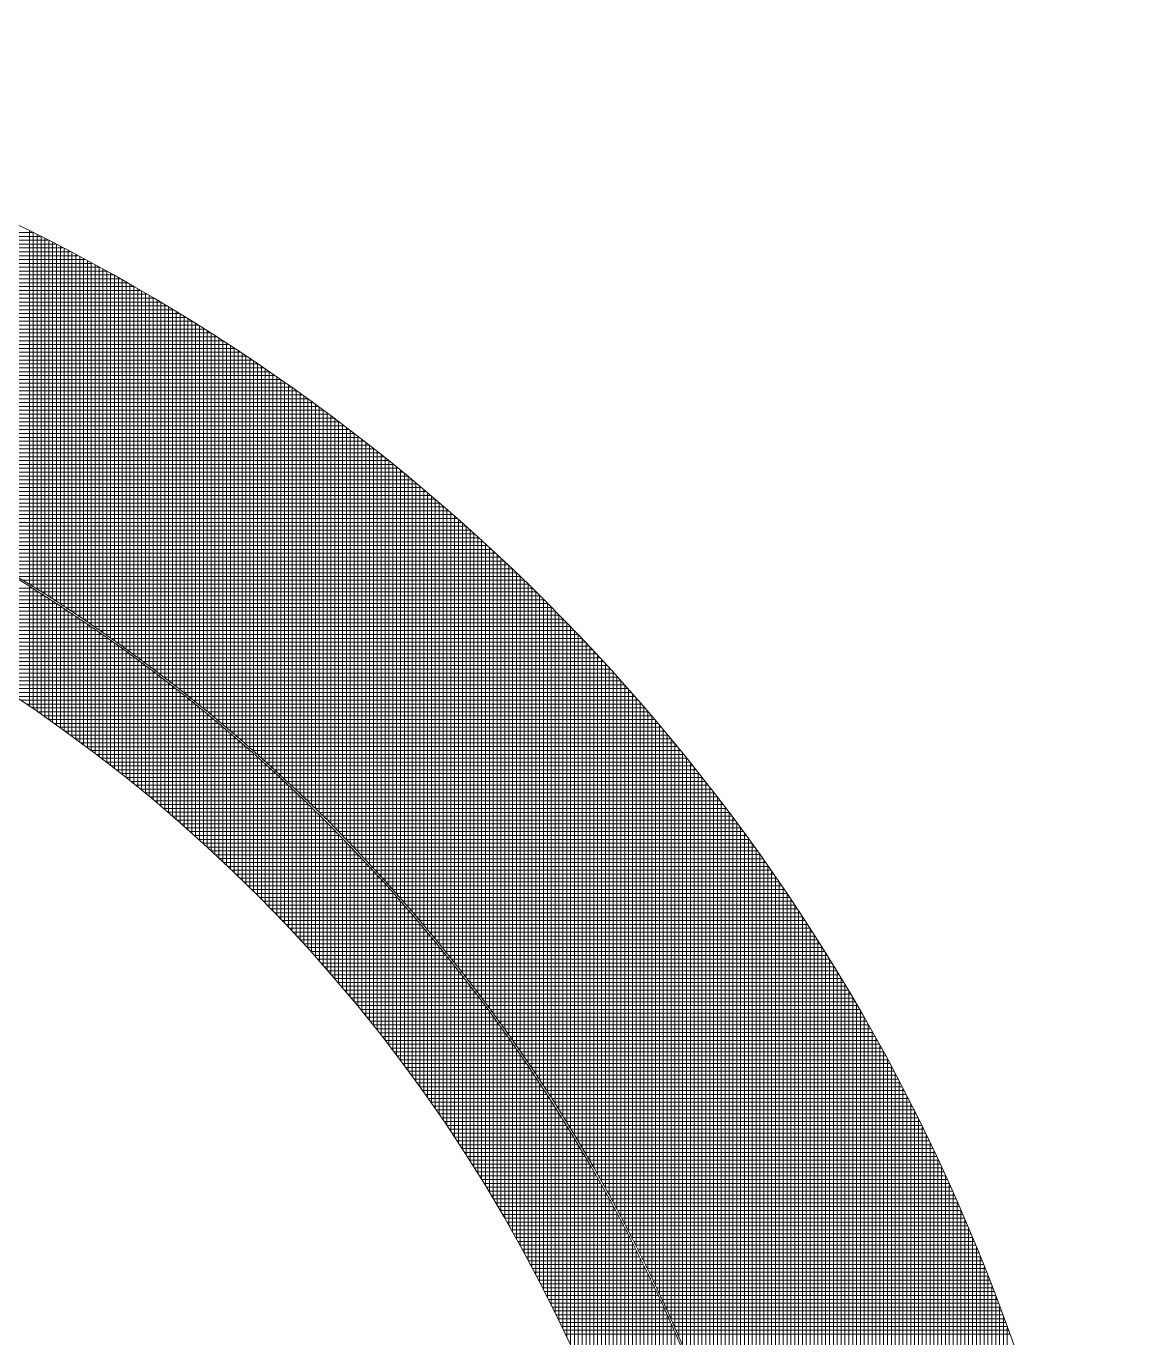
# Model space of a CAD drawing. Header units: inches. Extents: x -675 to 1187, y -924 to 1124.
# Drawn here: x -572.13 to -536.63, y 958.76 to 1001.17 of the extents above; entities that cross this region are included whole.
import ezdxf

# ---------------------------------------------------------------- set-up
doc = ezdxf.new("R2010")
doc.units = ezdxf.units.IN
doc.header["$MEASUREMENT"] = 0
doc.layers.add('Base_dwg', color=8, linetype='Continuous', lineweight=9)
doc.layers.add('core and shell', color=50, linetype='Continuous', lineweight=9)

# ---------------------------------------------------------------- blocks, each defined once
blk = doc.blocks.new('Base_dwg-531197-Level 1 Copy 1')
at = {"layer": 'core and shell'}
for p, q in [((428.77, 1907.074), (428.77, 1918.503)), ((428.895, 1906.996), (428.895, 1918.441)), ((429.02, 1906.918), (429.02, 1918.379)), ((429.145, 1906.839), (429.145, 1918.316)), ((429.27, 1906.76), (429.27, 1918.253)), ((429.395, 1906.681), (429.395, 1918.189)), ((429.52, 1906.601), (429.52, 1918.125)), ((429.645, 1906.52), (429.645, 1918.061)), ((429.77, 1906.439), (429.77, 1917.997)), ((429.895, 1906.357), (429.895, 1917.932)), ((430.02, 1906.275), (430.02, 1917.867)), ((430.145, 1906.193), (430.145, 1917.801)), ((430.27, 1906.109), (430.27, 1917.735)), ((430.395, 1906.026), (430.395, 1917.669)), ((430.52, 1905.942), (430.52, 1917.602)), ((430.645, 1905.857), (430.645, 1917.535)), ((430.77, 1905.772), (430.77, 1917.468)), ((430.895, 1905.686), (430.895, 1917.4)), ((431.145, 1905.513), (431.145, 1917.263)), ((431.27, 1905.426), (431.27, 1917.195)), ((431.395, 1905.338), (431.395, 1917.125)), ((431.52, 1905.25), (431.52, 1917.056)), ((431.645, 1905.161), (431.645, 1916.986)), ((431.77, 1905.072), (431.77, 1916.916)), ((431.895, 1904.982), (431.895, 1916.845)), ((432.02, 1904.892), (432.02, 1916.774)), ((432.145, 1904.801), (432.145, 1916.702)), ((432.395, 1904.617), (432.395, 1916.558)), ((432.52, 1904.524), (432.52, 1916.486)), ((432.645, 1904.431), (432.645, 1916.413)), ((432.77, 1904.337), (432.77, 1916.34)), ((432.895, 1904.243), (432.895, 1916.266)), ((433.02, 1904.148), (433.02, 1916.192)), ((433.145, 1904.052), (433.145, 1916.117)), ((433.395, 1903.86), (433.395, 1915.967)), ((433.52, 1903.762), (433.52, 1915.892)), ((433.645, 1903.664), (433.645, 1915.816)), ((433.77, 1903.566), (433.77, 1915.739)), ((433.895, 1903.467), (433.895, 1915.662)), ((434.145, 1903.267), (434.145, 1915.507)), ((434.27, 1903.166), (434.27, 1915.429)), ((434.395, 1903.064), (434.395, 1915.351)), ((434.52, 1902.962), (434.52, 1915.272)), ((434.82, 1915.081), (402.661, 1915.081)), ((434.645, 1902.859), (434.645, 1915.193)), ((434.77, 1902.756), (434.77, 1915.113)), ((434.895, 1902.652), (434.895, 1915.033)), ((435.145, 1902.442), (435.145, 1914.872)), ((435.208, 1914.831), (406.105, 1914.831)), ((435.589, 1914.581), (408.118, 1914.581)), ((435.778, 1914.456), (408.944, 1914.456)), ((435.52, 1902.122), (435.52, 1914.627)), ((435.645, 1902.014), (435.645, 1914.544)), ((435.77, 1901.905), (435.77, 1914.461)), ((435.965, 1914.331), (409.694, 1914.331)), ((436.334, 1914.081), (411.031, 1914.081)), ((435.895, 1901.796), (435.895, 1914.378)), ((436.02, 1901.686), (436.02, 1914.294)), ((436.27, 1901.464), (436.27, 1914.125)), ((436.395, 1901.352), (436.395, 1914.04)), ((436.699, 1913.831), (412.211, 1913.831)), ((436.879, 1913.706), (412.756, 1913.706)), ((437.058, 1913.581), (413.278, 1913.581)), ((436.645, 1901.125), (436.645, 1913.868)), ((436.77, 1901.011), (436.77, 1913.782)), ((436.895, 1900.896), (436.895, 1913.695)), ((437.02, 1900.78), (437.02, 1913.608)), ((437.235, 1913.456), (413.777, 1913.456)), ((437.412, 1913.331), (414.257, 1913.331)), ((437.587, 1913.206), (414.72, 1913.206)), ((437.145, 1900.664), (437.145, 1913.52)), ((437.27, 1900.546), (437.27, 1913.432)), ((437.395, 1900.428), (437.395, 1913.343)), ((437.52, 1900.31), (437.52, 1913.254)), ((437.645, 1900.19), (437.645, 1913.164)), ((437.76, 1913.081), (415.167, 1913.081)), ((437.933, 1912.956), (415.6, 1912.956)), ((437.77, 1900.07), (437.77, 1913.074)), ((437.895, 1899.949), (437.895, 1912.984)), ((438.444, 1912.581), (416.825, 1912.581)), ((438.611, 1912.456), (417.211, 1912.456)), ((438.778, 1912.331), (417.588, 1912.331)), ((438.944, 1912.206), (417.955, 1912.206)), ((439.108, 1912.081), (418.315, 1912.081)), ((439.02, 1898.823), (439.02, 1912.148)), ((439.145, 1898.693), (439.145, 1912.053)), ((439.434, 1911.831), (419.01, 1911.831)), ((439.595, 1911.706), (419.346, 1911.706)), ((439.755, 1911.581), (419.676, 1911.581)), ((439.914, 1911.456), (420, 1911.456)), ((439.395, 1898.432), (439.395, 1911.861)), ((439.52, 1898.3), (439.52, 1911.764)), ((439.645, 1898.167), (439.645, 1911.667)), ((439.77, 1898.034), (439.77, 1911.569)), ((439.895, 1897.899), (439.895, 1911.471)), ((440.072, 1911.331), (420.317, 1911.331)), ((440.229, 1911.206), (420.629, 1911.206)), ((440.385, 1911.081), (420.935, 1911.081)), ((440.02, 1897.763), (440.02, 1911.372)), ((440.145, 1897.627), (440.145, 1911.273)), ((440.27, 1897.489), (440.27, 1911.173)), ((440.395, 1897.351), (440.395, 1911.073)), ((440.54, 1910.956), (421.236, 1910.956)), ((440.694, 1910.831), (421.532, 1910.831)), ((440.847, 1910.706), (421.823, 1910.706)), ((440.645, 1897.071), (440.645, 1910.871)), ((440.77, 1896.929), (440.77, 1910.769)), ((440.895, 1896.787), (440.895, 1910.667)), ((440.999, 1910.581), (422.109, 1910.581)), ((441.3, 1910.331), (422.669, 1910.331)), ((441.45, 1910.206), (422.942, 1910.206)), ((441.02, 1896.643), (441.02, 1910.564)), ((441.27, 1896.353), (441.27, 1910.357)), ((441.598, 1910.081), (423.212, 1910.081)), ((441.745, 1909.956), (423.478, 1909.956)), ((441.52, 1896.059), (441.52, 1910.147)), ((441.645, 1895.91), (441.645, 1910.041)), ((441.77, 1895.761), (441.77, 1909.935)), ((442.038, 1909.706), (423.998, 1909.706)), ((442.182, 1909.581), (424.253, 1909.581)), ((442.326, 1909.456), (424.504, 1909.456)), ((442.469, 1909.331), (424.753, 1909.331)), ((442.145, 1895.304), (442.145, 1909.613)), ((442.27, 1895.15), (442.27, 1909.505)), ((442.395, 1894.994), (442.395, 1909.396)), ((442.611, 1909.206), (424.998, 1909.206)), ((442.753, 1909.081), (425.24, 1909.081)), ((442.645, 1894.679), (442.645, 1909.176)), ((442.77, 1894.52), (442.77, 1909.066)), ((443.033, 1908.831), (425.715, 1908.831)), ((443.171, 1908.706), (425.949, 1908.706)), ((443.309, 1908.581), (426.179, 1908.581)), ((443.02, 1894.198), (443.02, 1908.843)), ((443.145, 1894.035), (443.145, 1908.73)), ((443.27, 1893.871), (443.27, 1908.617)), ((443.447, 1908.456), (426.407, 1908.456)), ((443.583, 1908.331), (426.633, 1908.331)), ((443.719, 1908.206), (426.856, 1908.206)), ((443.853, 1908.081), (427.076, 1908.081)), ((443.52, 1893.538), (443.52, 1908.389)), ((443.645, 1893.37), (443.645, 1908.274)), ((443.77, 1893.2), (443.77, 1908.159)), ((443.987, 1907.956), (427.294, 1907.956)), ((444.121, 1907.831), (427.51, 1907.831)), ((444.253, 1907.706), (427.724, 1907.706)), ((443.895, 1893.029), (443.895, 1908.042)), ((444.02, 1892.856), (444.02, 1907.926)), ((444.145, 1892.682), (444.145, 1907.808)), ((444.27, 1892.507), (444.27, 1907.69)), ((444.385, 1907.581), (427.935, 1907.581)), ((428.863, 1906.956), (422.116, 1906.956)), ((429.062, 1906.831), (422.376, 1906.831)), ((444.904, 1907.081), (428.758, 1907.081)), ((428.77, 1903.138), (428.77, 1907.014)), ((428.895, 1903.052), (428.895, 1906.936)), ((445.032, 1906.956), (428.959, 1906.956)), ((429.02, 1902.966), (429.02, 1906.857)), ((429.145, 1902.88), (429.145, 1906.779)), ((445.16, 1906.831), (429.158, 1906.831)), ((444.895, 1891.606), (444.895, 1907.09)), ((445.02, 1891.421), (445.02, 1906.968)), ((445.145, 1891.235), (445.145, 1906.846)), ((429.259, 1906.706), (422.633, 1906.706)), ((429.454, 1906.581), (422.886, 1906.581)), ((429.27, 1902.793), (429.27, 1906.699)), ((445.286, 1906.706), (429.355, 1906.706)), ((429.52, 1902.618), (429.52, 1906.539)), ((445.412, 1906.581), (429.55, 1906.581)), ((445.538, 1906.456), (429.743, 1906.456)), ((429.77, 1902.44), (429.77, 1906.376)), ((445.27, 1891.046), (445.27, 1906.722)), ((445.395, 1890.856), (445.395, 1906.598)), ((445.52, 1890.665), (445.52, 1906.474)), ((429.839, 1906.331), (423.381, 1906.331)), ((430.029, 1906.206), (423.624, 1906.206)), ((430.217, 1906.081), (423.863, 1906.081)), ((430.404, 1905.956), (424.1, 1905.956)), ((429.895, 1902.35), (429.895, 1906.295)), ((445.662, 1906.331), (429.935, 1906.331)), ((430.02, 1902.26), (430.02, 1906.212)), ((445.786, 1906.206), (430.124, 1906.206)), ((430.145, 1902.169), (430.145, 1906.129)), ((445.909, 1906.081), (430.312, 1906.081)), ((430.395, 1901.985), (430.395, 1905.962)), ((446.032, 1905.956), (430.498, 1905.956)), ((445.645, 1890.471), (445.645, 1906.348)), ((445.77, 1890.275), (445.77, 1906.222)), ((446.02, 1889.879), (446.02, 1905.968)), ((430.588, 1905.831), (424.333, 1905.831)), ((430.953, 1905.581), (424.791, 1905.581)), ((430.52, 1901.893), (430.52, 1905.878)), ((430.645, 1901.799), (430.645, 1905.793)), ((446.153, 1905.831), (430.683, 1905.831)), ((430.895, 1901.611), (430.895, 1905.621)), ((431.02, 1901.516), (431.02, 1905.535)), ((446.145, 1889.678), (446.145, 1905.84)), ((431.311, 1905.331), (425.239, 1905.331)), ((431.488, 1905.206), (425.458, 1905.206)), ((431.664, 1905.081), (425.676, 1905.081)), ((431.145, 1901.42), (431.145, 1905.448)), ((431.27, 1901.324), (431.27, 1905.36)), ((431.395, 1901.227), (431.395, 1905.272)), ((446.634, 1905.331), (431.405, 1905.331)), ((431.52, 1901.129), (431.52, 1905.184)), ((446.753, 1905.206), (431.582, 1905.206)), ((431.645, 1901.031), (431.645, 1905.095)), ((446.871, 1905.081), (431.757, 1905.081)), ((446.645, 1888.852), (446.645, 1905.32)), ((446.77, 1888.64), (446.77, 1905.188)), ((432.01, 1904.831), (426.103, 1904.831)), ((432.181, 1904.706), (426.313, 1904.706)), ((431.77, 1900.932), (431.77, 1905.005)), ((446.988, 1904.956), (431.931, 1904.956)), ((432.02, 1900.732), (432.02, 1904.824)), ((447.104, 1904.831), (432.103, 1904.831)), ((432.145, 1900.632), (432.145, 1904.733)), ((446.895, 1888.426), (446.895, 1905.055)), ((447.145, 1887.992), (447.145, 1904.787)), ((432.686, 1904.331), (426.929, 1904.331)), ((432.27, 1900.53), (432.27, 1904.641)), ((432.395, 1900.428), (432.395, 1904.548)), ((447.336, 1904.581), (432.443, 1904.581)), ((447.451, 1904.456), (432.611, 1904.456)), ((432.645, 1900.222), (432.645, 1904.362)), ((432.77, 1900.118), (432.77, 1904.268)), ((447.565, 1904.331), (432.778, 1904.331)), ((447.27, 1887.771), (447.27, 1904.652)), ((447.395, 1887.547), (447.395, 1904.517)), ((447.52, 1887.321), (447.52, 1904.38)), ((447.645, 1887.093), (447.645, 1904.243)), ((432.851, 1904.206), (427.13, 1904.206)), ((433.178, 1903.956), (427.527, 1903.956)), ((433.34, 1903.831), (427.722, 1903.831)), ((432.895, 1900.013), (432.895, 1904.173)), ((447.678, 1904.206), (432.943, 1904.206)), ((447.791, 1904.081), (433.107, 1904.081)), ((433.145, 1899.801), (433.145, 1903.982)), ((433.27, 1899.694), (433.27, 1903.886)), ((447.77, 1886.861), (447.77, 1904.105)), ((447.895, 1886.627), (447.895, 1903.966)), ((433.501, 1903.706), (427.915, 1903.706)), ((433.66, 1903.581), (428.106, 1903.581)), ((433.818, 1903.456), (428.295, 1903.456)), ((433.52, 1899.478), (433.52, 1903.691)), ((448.126, 1903.706), (433.592, 1903.706)), ((433.645, 1899.369), (433.645, 1903.593)), ((448.237, 1903.581), (433.751, 1903.581)), ((433.77, 1899.259), (433.77, 1903.494)), ((433.895, 1899.149), (433.895, 1903.395)), ((448.347, 1903.456), (433.908, 1903.456)), ((448.145, 1886.151), (448.145, 1903.685)), ((448.27, 1885.908), (448.27, 1903.544)), ((448.395, 1885.662), (448.395, 1903.401)), ((433.974, 1903.331), (428.483, 1903.331)), ((434.13, 1903.206), (428.669, 1903.206)), ((434.284, 1903.081), (428.853, 1903.081)), ((434.02, 1899.037), (434.02, 1903.295)), ((448.456, 1903.331), (434.065, 1903.331)), ((434.145, 1898.925), (434.145, 1903.194)), ((448.565, 1903.206), (434.22, 1903.206)), ((434.27, 1898.812), (434.27, 1903.093)), ((448.674, 1903.081), (434.374, 1903.081)), ((434.395, 1898.699), (434.395, 1902.991)), ((448.52, 1885.413), (448.52, 1903.258)), ((448.645, 1885.161), (448.645, 1903.114)), ((448.77, 1884.905), (448.77, 1902.969)), ((434.437, 1902.956), (429.035, 1902.956)), ((434.589, 1902.831), (429.215, 1902.831)), ((448.781, 1902.956), (434.527, 1902.956)), ((434.645, 1898.47), (434.645, 1902.785)), ((448.888, 1902.831), (434.679, 1902.831)), ((434.77, 1898.354), (434.77, 1902.681)), ((448.995, 1902.706), (434.83, 1902.706)), ((449.101, 1902.581), (434.98, 1902.581)), ((448.895, 1884.646), (448.895, 1902.823)), ((449.02, 1884.383), (449.02, 1902.677)), ((435.039, 1902.456), (429.747, 1902.456)), ((435.186, 1902.331), (429.921, 1902.331)), ((435.333, 1902.206), (430.094, 1902.206)), ((435.02, 1898.12), (435.02, 1902.472)), ((449.207, 1902.456), (435.128, 1902.456)), ((435.145, 1898.001), (435.145, 1902.366)), ((435.27, 1897.882), (435.27, 1902.26)), ((435.395, 1897.762), (435.395, 1902.153)), ((449.416, 1902.206), (435.422, 1902.206)), ((449.145, 1884.117), (449.145, 1902.529)), ((449.27, 1883.846), (449.27, 1902.381)), ((449.395, 1883.572), (449.395, 1902.231)), ((435.623, 1901.956), (430.434, 1901.956)), ((435.52, 1897.642), (435.52, 1902.045)), ((435.645, 1897.52), (435.645, 1901.937)), ((449.623, 1901.956), (435.711, 1901.956)), ((449.726, 1901.831), (435.855, 1901.831)), ((435.895, 1897.275), (435.895, 1901.718)), ((449.828, 1901.706), (435.997, 1901.706)), ((449.645, 1883.01), (449.645, 1901.929)), ((449.77, 1882.723), (449.77, 1901.777)), ((436.05, 1901.581), (430.934, 1901.581)), ((436.191, 1901.456), (431.098, 1901.456)), ((436.33, 1901.331), (431.26, 1901.331)), ((436.02, 1897.151), (436.02, 1901.608)), ((449.93, 1901.581), (436.138, 1901.581)), ((436.145, 1897.026), (436.145, 1901.497)), ((436.27, 1896.9), (436.27, 1901.385)), ((450.031, 1901.456), (436.278, 1901.456)), ((436.395, 1896.773), (436.395, 1901.273)), ((450.132, 1901.331), (436.418, 1901.331)), ((449.895, 1882.431), (449.895, 1901.624)), ((450.02, 1882.134), (450.02, 1901.47)), ((436.468, 1901.206), (431.421, 1901.206)), ((436.606, 1901.081), (431.581, 1901.081)), ((436.742, 1900.956), (431.74, 1900.956)), ((436.52, 1896.645), (436.52, 1901.159)), ((450.232, 1901.206), (436.556, 1901.206)), ((436.645, 1896.517), (436.645, 1901.046)), ((450.331, 1901.081), (436.693, 1901.081)), ((436.77, 1896.387), (436.77, 1900.931)), ((450.431, 1900.956), (436.83, 1900.956)), ((450.27, 1881.525), (450.27, 1901.158)), ((450.52, 1880.893), (450.52, 1900.843)), ((437.013, 1900.706), (432.053, 1900.706)), ((437.279, 1900.456), (432.361, 1900.456)), ((436.895, 1896.257), (436.895, 1900.816)), ((450.529, 1900.831), (436.965, 1900.831)), ((437.02, 1896.126), (437.02, 1900.699)), ((450.627, 1900.706), (437.099, 1900.706)), ((450.725, 1900.581), (437.233, 1900.581)), ((437.27, 1895.86), (437.27, 1900.465)), ((450.822, 1900.456), (437.366, 1900.456)), ((450.645, 1880.568), (450.645, 1900.683)), ((450.77, 1880.237), (450.77, 1900.523)), ((437.411, 1900.331), (432.513, 1900.331)), ((437.542, 1900.206), (432.664, 1900.206)), ((437.673, 1900.081), (432.813, 1900.081)), ((437.395, 1895.726), (437.395, 1900.347)), ((450.919, 1900.331), (437.497, 1900.331)), ((437.52, 1895.591), (437.52, 1900.228)), ((451.015, 1900.206), (437.628, 1900.206)), ((451.11, 1900.081), (437.758, 1900.081)), ((450.895, 1879.898), (450.895, 1900.362)), ((451.02, 1879.553), (451.02, 1900.199)), ((451.145, 1879.2), (451.145, 1900.036)), ((437.802, 1899.956), (432.962, 1899.956)), ((437.93, 1899.831), (433.109, 1899.831)), ((438.058, 1899.706), (433.256, 1899.706)), ((437.77, 1895.317), (437.77, 1899.987)), ((451.205, 1899.956), (437.887, 1899.956)), ((437.895, 1895.179), (437.895, 1899.866)), ((438.02, 1895.04), (438.02, 1899.743)), ((438.145, 1894.9), (438.145, 1899.62)), ((451.27, 1878.839), (451.27, 1899.871)), ((438.311, 1899.456), (433.545, 1899.456)), ((438.436, 1899.331), (433.688, 1899.331)), ((438.56, 1899.206), (433.83, 1899.206)), ((438.27, 1894.758), (438.27, 1899.497)), ((438.395, 1894.616), (438.395, 1899.372)), ((438.52, 1894.473), (438.52, 1899.246)), ((451.52, 1878.091), (451.52, 1899.538)), ((438.683, 1899.081), (433.971, 1899.081)), ((438.806, 1898.956), (434.111, 1898.956)), ((438.928, 1898.831), (434.249, 1898.831)), ((438.77, 1894.182), (438.77, 1898.993)), ((438.895, 1894.035), (438.895, 1898.865)), ((452.04, 1898.831), (439.012, 1898.831)), ((439.02, 1893.887), (439.02, 1898.736)), ((451.895, 1876.892), (451.895, 1899.03)), ((452.02, 1876.47), (452.02, 1898.859)), ((439.049, 1898.706), (434.387, 1898.706)), ((439.289, 1898.456), (434.659, 1898.456)), ((439.408, 1898.331), (434.794, 1898.331)), ((452.131, 1898.706), (439.133, 1898.706)), ((439.145, 1893.738), (439.145, 1898.606)), ((452.22, 1898.581), (439.253, 1898.581)), ((439.27, 1893.588), (439.27, 1898.476)), ((452.31, 1898.456), (439.372, 1898.456)), ((439.395, 1893.436), (439.395, 1898.344)), ((452.145, 1876.034), (452.145, 1898.686)), ((439.759, 1897.956), (435.193, 1897.956)), ((452.488, 1898.206), (439.609, 1898.206)), ((452.576, 1898.081), (439.726, 1898.081)), ((439.77, 1892.975), (439.77, 1897.945)), ((452.663, 1897.956), (439.842, 1897.956)), ((452.52, 1874.632), (452.52, 1898.16)), ((452.645, 1874.128), (452.645, 1897.982)), ((439.875, 1897.831), (435.323, 1897.831)), ((439.99, 1897.706), (435.453, 1897.706)), ((440.104, 1897.581), (435.582, 1897.581)), ((440.218, 1897.456), (435.711, 1897.456)), ((439.895, 1892.818), (439.895, 1897.809)), ((452.751, 1897.831), (439.958, 1897.831)), ((440.02, 1892.66), (440.02, 1897.673)), ((452.837, 1897.706), (440.072, 1897.706)), ((440.145, 1892.501), (440.145, 1897.536)), ((452.924, 1897.581), (440.187, 1897.581)), ((453.01, 1897.456), (440.3, 1897.456)), ((452.77, 1873.602), (452.77, 1897.803)), ((452.895, 1873.051), (452.895, 1897.623)), ((440.331, 1897.331), (435.838, 1897.331)), ((440.443, 1897.206), (435.964, 1897.206)), ((440.554, 1897.081), (436.09, 1897.081)), ((440.27, 1892.341), (440.27, 1897.399)), ((440.395, 1892.179), (440.395, 1897.26)), ((453.095, 1897.331), (440.413, 1897.331)), ((440.52, 1892.016), (440.52, 1897.12)), ((453.265, 1897.081), (440.636, 1897.081)), ((453.02, 1872.47), (453.02, 1897.441)), ((453.145, 1871.856), (453.145, 1897.258)), ((440.665, 1896.956), (436.214, 1896.956)), ((440.885, 1896.706), (436.461, 1896.706)), ((440.645, 1891.852), (440.645, 1896.979)), ((453.349, 1896.956), (440.746, 1896.956)), ((453.433, 1896.831), (440.856, 1896.831)), ((440.895, 1891.519), (440.895, 1896.694)), ((453.516, 1896.706), (440.966, 1896.706)), ((453.395, 1870.498), (453.395, 1896.887)), ((453.52, 1869.733), (453.52, 1896.7)), ((440.993, 1896.581), (436.583, 1896.581)), ((441.101, 1896.456), (436.704, 1896.456)), ((441.209, 1896.331), (436.824, 1896.331)), ((441.315, 1896.206), (436.944, 1896.206)), ((441.02, 1891.35), (441.02, 1896.55)), ((453.599, 1896.581), (441.074, 1896.581)), ((441.145, 1891.18), (441.145, 1896.405)), ((453.681, 1896.456), (441.182, 1896.456)), ((441.27, 1891.008), (441.27, 1896.259)), ((453.763, 1896.331), (441.289, 1896.331)), ((453.645, 1868.887), (453.645, 1896.511)), ((453.77, 1867.93), (453.77, 1896.321)), ((441.421, 1896.081), (437.062, 1896.081)), ((441.527, 1895.956), (437.18, 1895.956)), ((441.632, 1895.831), (437.297, 1895.831)), ((453.926, 1896.081), (441.501, 1896.081)), ((441.52, 1890.66), (441.52, 1895.964)), ((454.007, 1895.956), (441.607, 1895.956)), ((441.645, 1890.484), (441.645, 1895.815)), ((454.087, 1895.831), (441.711, 1895.831)), ((453.895, 1866.8), (453.895, 1896.129)), ((454.02, 1865.351), (454.02, 1895.936)), ((441.736, 1895.706), (437.413, 1895.706)), ((441.839, 1895.581), (437.529, 1895.581)), ((442.044, 1895.331), (437.758, 1895.331)), ((441.77, 1890.306), (441.77, 1895.665)), ((454.167, 1895.706), (441.815, 1895.706)), ((441.895, 1890.126), (441.895, 1895.513)), ((454.247, 1895.581), (441.918, 1895.581)), ((442.02, 1889.945), (442.02, 1895.361)), ((454.405, 1895.331), (442.123, 1895.331)), ((454.145, 1862.776), (454.145, 1895.741)), ((454.27, 1861.497), (454.27, 1895.544)), ((454.395, 1861.497), (454.395, 1895.346)), ((442.247, 1895.081), (437.983, 1895.081)), ((442.347, 1894.956), (438.095, 1894.956)), ((454.483, 1895.206), (442.225, 1895.206)), ((454.561, 1895.081), (442.325, 1895.081)), ((454.638, 1894.956), (442.425, 1894.956)), ((454.52, 1861.497), (454.52, 1895.147)), ((454.645, 1861.497), (454.645, 1894.945)), ((442.447, 1894.831), (438.206, 1894.831)), ((442.546, 1894.706), (438.316, 1894.706)), ((442.395, 1889.39), (442.395, 1894.896)), ((454.792, 1894.706), (442.624, 1894.706)), ((454.869, 1894.581), (442.722, 1894.581)), ((454.77, 1861.497), (454.77, 1894.742)), ((454.895, 1861.497), (454.895, 1894.538)), ((442.742, 1894.456), (438.534, 1894.456)), ((442.936, 1894.206), (438.75, 1894.206)), ((443.032, 1894.081), (438.856, 1894.081)), ((442.77, 1888.82), (442.77, 1894.42)), ((454.945, 1894.456), (442.82, 1894.456)), ((442.895, 1888.626), (442.895, 1894.259)), ((455.095, 1894.206), (443.014, 1894.206)), ((443.02, 1888.43), (443.02, 1894.097)), ((455.17, 1894.081), (443.11, 1894.081)), ((455.145, 1861.497), (455.145, 1894.123)), ((443.128, 1893.956), (438.962, 1893.956)), ((443.223, 1893.831), (439.067, 1893.831)), ((443.317, 1893.706), (439.172, 1893.706)), ((443.145, 1888.232), (443.145, 1893.934)), ((455.244, 1893.956), (443.205, 1893.956)), ((443.27, 1888.032), (443.27, 1893.769)), ((455.318, 1893.831), (443.3, 1893.831)), ((455.27, 1861.498), (455.27, 1893.913)), ((443.411, 1893.581), (439.276, 1893.581)), ((443.505, 1893.456), (439.379, 1893.456)), ((443.597, 1893.331), (439.481, 1893.331)), ((443.689, 1893.206), (439.583, 1893.206)), ((455.465, 1893.581), (443.488, 1893.581)), ((443.52, 1887.625), (443.52, 1893.435)), ((455.538, 1893.456), (443.581, 1893.456)), ((443.645, 1887.419), (443.645, 1893.266)), ((455.611, 1893.331), (443.674, 1893.331)), ((455.683, 1893.206), (443.766, 1893.206)), ((455.52, 1861.498), (455.52, 1893.487)), ((455.645, 1861.498), (455.645, 1893.271)), ((443.781, 1893.081), (439.684, 1893.081)), ((443.872, 1892.956), (439.785, 1892.956)), ((443.963, 1892.831), (439.885, 1892.831)), ((455.754, 1893.081), (443.857, 1893.081)), ((443.895, 1886.999), (443.895, 1892.924)), ((455.826, 1892.956), (443.948, 1892.956)), ((455.77, 1861.498), (455.77, 1893.054)), ((444.052, 1892.706), (439.984, 1892.706)), ((444.231, 1892.456), (440.18, 1892.456)), ((444.02, 1886.785), (444.02, 1892.751)), ((455.967, 1892.706), (444.128, 1892.706)), ((456.038, 1892.581), (444.217, 1892.581)), ((444.27, 1886.351), (444.27, 1892.401)), ((456.107, 1892.456), (444.306, 1892.456)), ((456.02, 1861.498), (456.02, 1892.612)), ((456.145, 1861.498), (456.145, 1892.388)), ((444.319, 1892.331), (440.278, 1892.331)), ((444.407, 1892.206), (440.374, 1892.206)), ((444.494, 1892.081), (440.471, 1892.081)), ((444.581, 1891.956), (440.566, 1891.956)), ((444.395, 1886.13), (444.395, 1892.223)), ((456.246, 1892.206), (444.482, 1892.206)), ((444.52, 1885.907), (444.52, 1892.044)), ((456.315, 1892.081), (444.569, 1892.081)), ((456.383, 1891.956), (444.655, 1891.956)), ((456.27, 1861.498), (456.27, 1892.162)), ((456.395, 1861.498), (456.395, 1891.934)), ((444.667, 1891.831), (440.661, 1891.831)), ((444.753, 1891.706), (440.755, 1891.706)), ((444.838, 1891.581), (440.849, 1891.581)), ((444.645, 1885.68), (444.645, 1891.863)), ((456.451, 1891.831), (444.742, 1891.831)), ((456.586, 1891.581), (444.912, 1891.581)), ((444.923, 1891.456), (440.942, 1891.456)), ((445.007, 1891.331), (441.034, 1891.331)), ((445.091, 1891.206), (441.126, 1891.206)), ((444.895, 1885.219), (444.895, 1891.497)), ((456.653, 1891.456), (444.997, 1891.456)), ((445.02, 1884.985), (445.02, 1891.312)), ((456.72, 1891.331), (445.081, 1891.331)), ((445.145, 1884.747), (445.145, 1891.124)), ((456.786, 1891.206), (445.164, 1891.206)), ((456.645, 1861.498), (456.645, 1891.471)), ((456.77, 1861.498), (456.77, 1891.236)), ((445.174, 1891.081), (441.217, 1891.081)), ((445.256, 1890.956), (441.308, 1890.956)), ((445.42, 1890.706), (441.487, 1890.706)), ((456.852, 1891.081), (445.247, 1891.081)), ((445.27, 1884.506), (445.27, 1890.935)), ((456.917, 1890.956), (445.33, 1890.956)), ((445.395, 1884.262), (445.395, 1890.745)), ((456.982, 1890.831), (445.412, 1890.831)), ((457.047, 1890.706), (445.493, 1890.706)), ((456.895, 1861.499), (456.895, 1890.999)), ((457.02, 1861.499), (457.02, 1890.759)), ((445.501, 1890.581), (441.576, 1890.581)), ((445.582, 1890.456), (441.665, 1890.456)), ((445.662, 1890.331), (441.752, 1890.331)), ((445.52, 1884.014), (445.52, 1890.552)), ((457.112, 1890.581), (445.574, 1890.581)), ((445.645, 1883.763), (445.645, 1890.358)), ((457.176, 1890.456), (445.655, 1890.456)), ((457.24, 1890.331), (445.735, 1890.331)), ((457.145, 1861.499), (457.145, 1890.516)), ((457.27, 1861.499), (457.27, 1890.271)), ((445.742, 1890.206), (441.839, 1890.206)), ((445.821, 1890.081), (441.926, 1890.081)), ((445.9, 1889.956), (442.012, 1889.956)), ((445.978, 1889.831), (442.098, 1889.831)), ((445.77, 1883.509), (445.77, 1890.162)), ((457.303, 1890.206), (445.814, 1890.206)), ((445.895, 1883.251), (445.895, 1889.964)), ((457.429, 1889.956), (445.972, 1889.956)), ((457.491, 1889.831), (446.05, 1889.831)), ((457.395, 1861.499), (457.395, 1890.024)), ((446.056, 1889.706), (442.183, 1889.706)), ((446.21, 1889.456), (442.351, 1889.456)), ((446.02, 1882.989), (446.02, 1889.764)), ((457.553, 1889.706), (446.127, 1889.706)), ((446.145, 1882.723), (446.145, 1889.562)), ((457.615, 1889.581), (446.205, 1889.581)), ((457.676, 1889.456), (446.281, 1889.456)), ((457.52, 1861.499), (457.52, 1889.773)), ((457.645, 1861.499), (457.645, 1889.52)), ((446.286, 1889.331), (442.435, 1889.331)), ((446.438, 1889.081), (442.6, 1889.081)), ((457.737, 1889.331), (446.357, 1889.331)), ((446.395, 1882.178), (446.395, 1889.152)), ((457.798, 1889.206), (446.433, 1889.206)), ((457.859, 1889.081), (446.508, 1889.081)), ((457.77, 1861.499), (457.77, 1889.264)), ((457.895, 1861.499), (457.895, 1889.005)), ((446.513, 1888.956), (442.681, 1888.956)), ((446.587, 1888.831), (442.763, 1888.831)), ((446.661, 1888.706), (442.843, 1888.706)), ((446.735, 1888.581), (442.924, 1888.581)), ((446.52, 1881.9), (446.52, 1888.944)), ((457.919, 1888.956), (446.583, 1888.956)), ((446.645, 1881.616), (446.645, 1888.734)), ((457.978, 1888.831), (446.658, 1888.831)), ((458.038, 1888.706), (446.731, 1888.706)), ((458.097, 1888.581), (446.805, 1888.581)), ((458.02, 1861.499), (458.02, 1888.743)), ((446.808, 1888.456), (443.003, 1888.456)), ((446.881, 1888.331), (443.082, 1888.331)), ((446.953, 1888.206), (443.161, 1888.206)), ((458.155, 1888.456), (446.878, 1888.456)), ((446.895, 1881.035), (446.895, 1888.306)), ((458.214, 1888.331), (446.95, 1888.331)), ((458.145, 1861.499), (458.145, 1888.478)), ((447.025, 1888.081), (443.239, 1888.081)), ((447.096, 1887.956), (443.317, 1887.956)), ((447.237, 1887.706), (443.471, 1887.706)), ((447.02, 1880.737), (447.02, 1888.089)), ((458.329, 1888.081), (447.094, 1888.081)), ((447.145, 1880.433), (447.145, 1887.87)), ((458.387, 1887.956), (447.165, 1887.956)), ((458.444, 1887.831), (447.236, 1887.831)), ((458.5, 1887.706), (447.306, 1887.706)), ((458.395, 1861.5), (458.395, 1887.938)), ((447.308, 1887.581), (443.547, 1887.581)), ((447.377, 1887.456), (443.622, 1887.456)), ((447.446, 1887.331), (443.698, 1887.331)), ((447.27, 1880.123), (447.27, 1887.648)), ((458.557, 1887.581), (447.376, 1887.581)), ((447.395, 1879.808), (447.395, 1887.424)), ((458.613, 1887.456), (447.446, 1887.456)), ((458.669, 1887.331), (447.515, 1887.331)), ((458.52, 1861.5), (458.52, 1887.663)), ((458.645, 1861.5), (458.645, 1887.384)), ((447.583, 1887.081), (443.846, 1887.081)), ((447.651, 1886.956), (443.92, 1886.956)), ((447.52, 1879.486), (447.52, 1887.197)), ((458.724, 1887.206), (447.583, 1887.206)), ((447.645, 1879.157), (447.645, 1886.967)), ((458.779, 1887.081), (447.651, 1887.081)), ((458.834, 1886.956), (447.719, 1886.956)), ((458.77, 1861.5), (458.77, 1887.102)), ((447.719, 1886.831), (443.993, 1886.831)), ((447.786, 1886.706), (444.066, 1886.706)), ((447.852, 1886.581), (444.138, 1886.581)), ((447.918, 1886.456), (444.21, 1886.456)), ((447.77, 1878.821), (447.77, 1886.735)), ((458.888, 1886.831), (447.786, 1886.831)), ((458.943, 1886.706), (447.853, 1886.706)), ((447.895, 1878.478), (447.895, 1886.5)), ((458.996, 1886.581), (447.92, 1886.581)), ((459.05, 1886.456), (447.986, 1886.456)), ((458.895, 1861.5), (458.895, 1886.816)), ((459.02, 1861.5), (459.02, 1886.526)), ((447.984, 1886.331), (444.281, 1886.331)), ((448.049, 1886.206), (444.352, 1886.206)), ((448.114, 1886.081), (444.423, 1886.081)), ((448.02, 1878.127), (448.02, 1886.262)), ((459.103, 1886.331), (448.051, 1886.331)), ((459.156, 1886.206), (448.116, 1886.206)), ((448.145, 1877.767), (448.145, 1886.022)), ((459.209, 1886.081), (448.181, 1886.081)), ((459.145, 1861.5), (459.145, 1886.232)), ((448.179, 1885.956), (444.493, 1885.956)), ((448.243, 1885.831), (444.562, 1885.831)), ((448.307, 1885.706), (444.631, 1885.706)), ((448.37, 1885.581), (444.699, 1885.581)), ((459.261, 1885.956), (448.245, 1885.956)), ((448.27, 1877.398), (448.27, 1885.778)), ((459.313, 1885.831), (448.309, 1885.831)), ((459.364, 1885.706), (448.373, 1885.706)), ((459.416, 1885.581), (448.436, 1885.581)), ((459.27, 1861.5), (459.27, 1885.934)), ((459.395, 1861.5), (459.395, 1885.632)), ((448.495, 1885.331), (444.835, 1885.331)), ((448.557, 1885.206), (444.902, 1885.206)), ((448.395, 1877.02), (448.395, 1885.531)), ((459.467, 1885.456), (448.499, 1885.456)), ((448.52, 1876.631), (448.52, 1885.281)), ((459.518, 1885.331), (448.561, 1885.331)), ((459.568, 1885.206), (448.623, 1885.206)), ((459.52, 1861.5), (459.52, 1885.325)), ((448.619, 1885.081), (444.969, 1885.081)), ((448.68, 1884.956), (445.035, 1884.956)), ((448.741, 1884.831), (445.101, 1884.831)), ((448.645, 1876.231), (448.645, 1885.028)), ((459.618, 1885.081), (448.684, 1885.081)), ((459.668, 1884.956), (448.745, 1884.956)), ((448.77, 1875.818), (448.77, 1884.771)), ((459.717, 1884.831), (448.806, 1884.831)), ((459.645, 1861.5), (459.645, 1885.013)), ((448.801, 1884.706), (445.166, 1884.706)), ((448.861, 1884.581), (445.231, 1884.581)), ((448.921, 1884.456), (445.296, 1884.456)), ((448.98, 1884.331), (445.36, 1884.331)), ((459.766, 1884.706), (448.866, 1884.706)), ((448.895, 1875.393), (448.895, 1884.511)), ((459.815, 1884.581), (448.926, 1884.581)), ((459.864, 1884.456), (448.986, 1884.456)), ((459.912, 1884.331), (449.045, 1884.331)), ((459.77, 1861.5), (459.77, 1884.697)), ((459.895, 1861.5), (459.895, 1884.375)), ((449.039, 1884.206), (445.423, 1884.206)), ((449.098, 1884.081), (445.486, 1884.081)), ((449.156, 1883.956), (445.549, 1883.956)), ((459.96, 1884.206), (449.103, 1884.206)), ((449.145, 1874.497), (449.145, 1883.979)), ((460.008, 1884.081), (449.162, 1884.081)), ((460.055, 1883.956), (449.22, 1883.956)), ((460.02, 1861.501), (460.02, 1884.049)), ((449.213, 1883.831), (445.611, 1883.831)), ((449.328, 1883.581), (445.735, 1883.581)), ((449.384, 1883.456), (445.796, 1883.456)), ((460.102, 1883.831), (449.277, 1883.831)), ((460.149, 1883.706), (449.334, 1883.706)), ((460.195, 1883.581), (449.391, 1883.581)), ((460.242, 1883.456), (449.447, 1883.456)), ((460.145, 1861.501), (460.145, 1883.716)), ((449.44, 1883.331), (445.856, 1883.331)), ((449.496, 1883.206), (445.916, 1883.206)), ((449.551, 1883.081), (445.976, 1883.081)), ((449.395, 1873.53), (449.395, 1883.432)), ((460.287, 1883.331), (449.503, 1883.331)), ((449.52, 1873.015), (449.52, 1883.152)), ((460.333, 1883.206), (449.559, 1883.206)), ((460.378, 1883.081), (449.614, 1883.081)), ((460.27, 1861.501), (460.27, 1883.378)), ((460.395, 1861.501), (460.395, 1883.034)), ((449.606, 1882.956), (446.035, 1882.956)), ((449.661, 1882.831), (446.094, 1882.831)), ((449.645, 1872.474), (449.645, 1882.868)), ((460.423, 1882.956), (449.669, 1882.956)), ((460.468, 1882.831), (449.723, 1882.831))]:
    blk.add_line(p, q, dxfattribs=at)
at = {"layer": 'core and shell', "flags": 128}
for points in [[(438.104, 1912.831), (416.02, 1912.831), (416.02, 1923.204)], [(441.145, 1896.499), (441.145, 1910.461), (422.391, 1910.461), (422.391, 1921.241)], [(444.52, 1892.151), (444.52, 1907.452), (428.144, 1907.452), (428.144, 1918.809)], [(429.115, 1918.331), (400.481, 1918.331), (389.101, 1918.331), (360.925, 1918.331)], [(428.865, 1918.456), (400.481, 1918.456), (389.1, 1918.456), (361.177, 1918.456)], [(430.087, 1917.831), (400.481, 1917.831), (389.104, 1917.831), (359.947, 1917.831)], [(429.848, 1917.956), (400.481, 1917.956), (389.103, 1917.956), (360.188, 1917.956)], [(429.606, 1918.081), (400.481, 1918.081), (389.102, 1918.081), (360.431, 1918.081)], [(429.362, 1918.206), (400.481, 1918.206), (389.102, 1918.206), (360.677, 1918.206)], [(430.791, 1917.456), (400.481, 1917.456), (389.106, 1917.456), (359.24, 1917.456)], [(430.559, 1917.581), (400.481, 1917.581), (389.105, 1917.581), (359.473, 1917.581)], [(430.324, 1917.706), (400.481, 1917.706), (389.104, 1917.706), (359.709, 1917.706)], [(431.698, 1916.956), (400.482, 1916.956), (389.108, 1916.956), (358.328, 1916.956)], [(431.474, 1917.081), (400.482, 1917.081), (389.107, 1917.081), (358.553, 1917.081)], [(431.249, 1917.206), (400.481, 1917.206), (389.107, 1917.206), (358.779, 1917.206)], [(431.02, 1905.6), (431.02, 1917.332), (400.481, 1917.332), (389.106, 1917.332), (359.008, 1917.332)], [(432.355, 1916.581), (400.482, 1916.581), (389.11, 1916.581), (357.666, 1916.581)], [(432.138, 1916.706), (400.482, 1916.706), (389.109, 1916.706), (357.885, 1916.706)], [(431.919, 1916.831), (400.482, 1916.831), (389.109, 1916.831), (358.105, 1916.831)], [(447.22, 1904.706), (432.27, 1904.706), (432.27, 1916.631)], [(357.02, 1904.194), (357.02, 1916.205), (389.112, 1916.205), (400.482, 1916.205), (432.996, 1916.205)], [(432.784, 1916.331), (400.482, 1916.331), (389.111, 1916.331), (357.235, 1916.331)], [(432.571, 1916.456), (400.482, 1916.456), (389.111, 1916.456), (357.45, 1916.456)], [(433.824, 1915.706), (400.482, 1915.706), (389.115, 1915.706), (356.189, 1915.706)], [(356.395, 1903.716), (356.395, 1915.832), (389.114, 1915.832), (400.482, 1915.832), (433.619, 1915.832)], [(433.413, 1915.956), (400.482, 1915.956), (389.113, 1915.956), (356.602, 1915.956)], [(433.205, 1916.081), (400.482, 1916.081), (389.113, 1916.081), (356.811, 1916.081)], [(447.904, 1903.956), (433.27, 1903.956), (433.27, 1916.042)], [(434.426, 1915.331), (400.482, 1915.331), (389.116, 1915.331), (355.583, 1915.331)], [(434.227, 1915.456), (400.482, 1915.456), (389.116, 1915.456), (355.783, 1915.456)], [(434.02, 1903.367), (434.02, 1915.585), (400.482, 1915.585), (389.115, 1915.585), (355.986, 1915.585)], [(434.624, 1915.206), (400.482, 1915.206), (389.117, 1915.206), (355.384, 1915.206)], [(435.02, 1902.547), (435.02, 1914.953), (404.75, 1914.953)], [(435.395, 1902.229), (435.395, 1914.709), (407.189, 1914.709)], [(449.311, 1902.331), (435.27, 1902.331), (435.27, 1914.791)], [(436.145, 1901.575), (436.145, 1914.21), (410.386, 1914.21)], [(436.52, 1901.239), (436.52, 1913.954), (411.637, 1913.954)], [(451.3, 1899.831), (438.02, 1899.831), (438.02, 1912.893)], [(451.395, 1878.469), (451.395, 1899.705), (438.143, 1899.705), (438.143, 1912.801)], [(451.488, 1899.581), (438.27, 1899.581), (438.27, 1912.71), (416.428, 1912.71)], [(451.581, 1899.456), (438.395, 1899.456), (438.395, 1912.617)], [(451.674, 1899.331), (438.52, 1899.331), (438.52, 1912.524)], [(451.77, 1877.303), (451.77, 1899.201), (438.644, 1899.201), (438.644, 1912.431)], [(451.858, 1899.081), (438.77, 1899.081), (438.77, 1912.337)], [(439.27, 1898.563), (439.27, 1911.957), (418.666, 1911.957)], [(451.949, 1898.956), (438.895, 1898.956), (438.895, 1912.243)], [(453.18, 1897.206), (440.52, 1897.206), (440.52, 1910.972)], [(453.845, 1896.206), (441.395, 1896.206), (441.395, 1910.252)], [(441.895, 1895.61), (441.895, 1909.829), (423.74, 1909.829)], [(454.326, 1895.456), (442.02, 1895.456), (442.02, 1909.721)], [(431.133, 1905.456), (425.02, 1905.456), (425.02, 1909.143)], [(442.895, 1894.36), (442.895, 1908.954), (425.479, 1908.954)], [(454.716, 1894.831), (442.52, 1894.831), (442.52, 1909.287)], [(431.838, 1904.956), (425.895, 1904.956), (425.895, 1908.681)], [(455.395, 1861.498), (455.395, 1893.701), (443.394, 1893.701), (443.394, 1908.503)], [(432.351, 1904.581), (426.52, 1904.581), (426.52, 1908.339)], [(444.645, 1891.971), (444.645, 1907.332), (428.351, 1907.332)], [(444.77, 1891.79), (444.77, 1907.212), (428.556, 1907.212)], [(456.177, 1892.331), (444.395, 1892.331), (444.395, 1907.572)], [(429.645, 1902.529), (429.645, 1906.458), (423.135, 1906.458)], [(434.74, 1902.706), (429.395, 1902.706), (429.395, 1906.619)], [(435.479, 1902.081), (430.27, 1902.081), (430.27, 1906.046)], [(457.366, 1890.081), (445.895, 1890.081), (445.895, 1906.096)], [(435.909, 1901.706), (430.77, 1901.706), (430.77, 1905.707), (424.564, 1905.707)], [(446.27, 1889.474), (446.27, 1905.711), (430.866, 1905.711)], [(446.395, 1889.269), (446.395, 1905.581), (431.047, 1905.581)], [(446.52, 1889.062), (446.52, 1905.451), (431.227, 1905.451)], [(436.878, 1900.831), (431.895, 1900.831), (431.895, 1904.915)], [(458.27, 1861.499), (458.27, 1888.209), (447.022, 1888.209), (447.022, 1904.922)], [(432.52, 1900.325), (432.52, 1904.455), (426.726, 1904.455)], [(433.02, 1899.907), (433.02, 1904.078), (427.33, 1904.078)], [(448.02, 1886.39), (448.02, 1903.826), (433.432, 1903.826)], [(438.185, 1899.581), (433.395, 1899.581), (433.395, 1903.789)], [(434.895, 1898.237), (434.895, 1902.577), (429.572, 1902.577)], [(439.169, 1898.581), (434.52, 1898.581), (434.52, 1902.888)], [(435.77, 1897.398), (435.77, 1901.828), (430.602, 1901.828)], [(449.52, 1883.293), (449.52, 1902.081), (435.567, 1902.081)], [(460.815, 1881.831), (450.145, 1881.831), (450.145, 1901.314)], [(461.022, 1881.206), (450.395, 1881.206), (450.395, 1901.001)], [(437.145, 1895.993), (437.145, 1900.583), (432.207, 1900.583)], [(441.942, 1895.456), (437.645, 1895.456), (437.645, 1900.108)], [(462.054, 1877.706), (451.645, 1877.706), (451.645, 1899.37)], [(442.84, 1894.331), (438.645, 1894.331), (438.645, 1899.12)], [(452.395, 1875.117), (452.395, 1898.337), (439.491, 1898.337)], [(462.576, 1875.581), (452.27, 1875.581), (452.27, 1898.512)], [(439.52, 1893.284), (439.52, 1898.212), (434.928, 1898.212)], [(439.645, 1893.13), (439.645, 1898.079), (435.061, 1898.079)], [(463.411, 1871.206), (453.27, 1871.206), (453.27, 1897.073)], [(440.77, 1891.686), (440.77, 1896.837), (436.338, 1896.837)], [(445.339, 1890.831), (441.395, 1890.831), (441.395, 1896.112)], [(442.145, 1889.762), (442.145, 1895.207), (437.871, 1895.207)], [(446.133, 1889.581), (442.27, 1889.581), (442.27, 1895.052)], [(442.645, 1889.012), (442.645, 1894.58), (438.425, 1894.58)], [(446.362, 1889.206), (442.52, 1889.206), (442.52, 1894.739)], [(455.02, 1861.497), (455.02, 1894.331), (442.917, 1894.331)], [(447.167, 1887.831), (443.395, 1887.831), (443.395, 1893.603)], [(447.515, 1887.206), (443.77, 1887.206), (443.77, 1893.096)], [(455.895, 1861.498), (455.895, 1892.834), (444.038, 1892.834)], [(444.145, 1886.569), (444.145, 1892.577), (440.083, 1892.577)], [(448.433, 1885.456), (444.77, 1885.456), (444.77, 1891.681)], [(456.52, 1861.498), (456.52, 1891.704), (444.827, 1891.704)], [(449.823, 1882.456), (446.27, 1882.456), (446.27, 1889.358)], [(450.287, 1881.331), (446.77, 1881.331), (446.77, 1888.521)], [(452.386, 1874.956), (449.02, 1874.956), (449.02, 1884.247)], [(449.27, 1874.023), (449.27, 1883.707), (445.673, 1883.707)]]:
    blk.add_lwpolyline(points, dxfattribs=at)
at = {"layer": 'core and shell'}
for centre, radius, start, end in [((400.499, 1861.463), 63.662, 0.03605, 90.01724), ((400.376, 1861.37), 53.755, 2.3415, 89.9027), ((400.499, 1861.463), 53.662, 0.0361, 90.018), ((400.376, 1861.37), 50.505, 2.3415, 89.9012)]:
    blk.add_arc(centre, radius, start, end, dxfattribs=at)

msp = doc.modelspace()

# ---------------------------------------------------------------- block references
at = {"layer": 'Base_dwg', "color": 7, "lineweight": 20}
msp.add_blockref('Base_dwg-531197-Level 1 Copy 1', (-1000.794, -923.952), dxfattribs=at)

doc.saveas('drawing.dxf')
